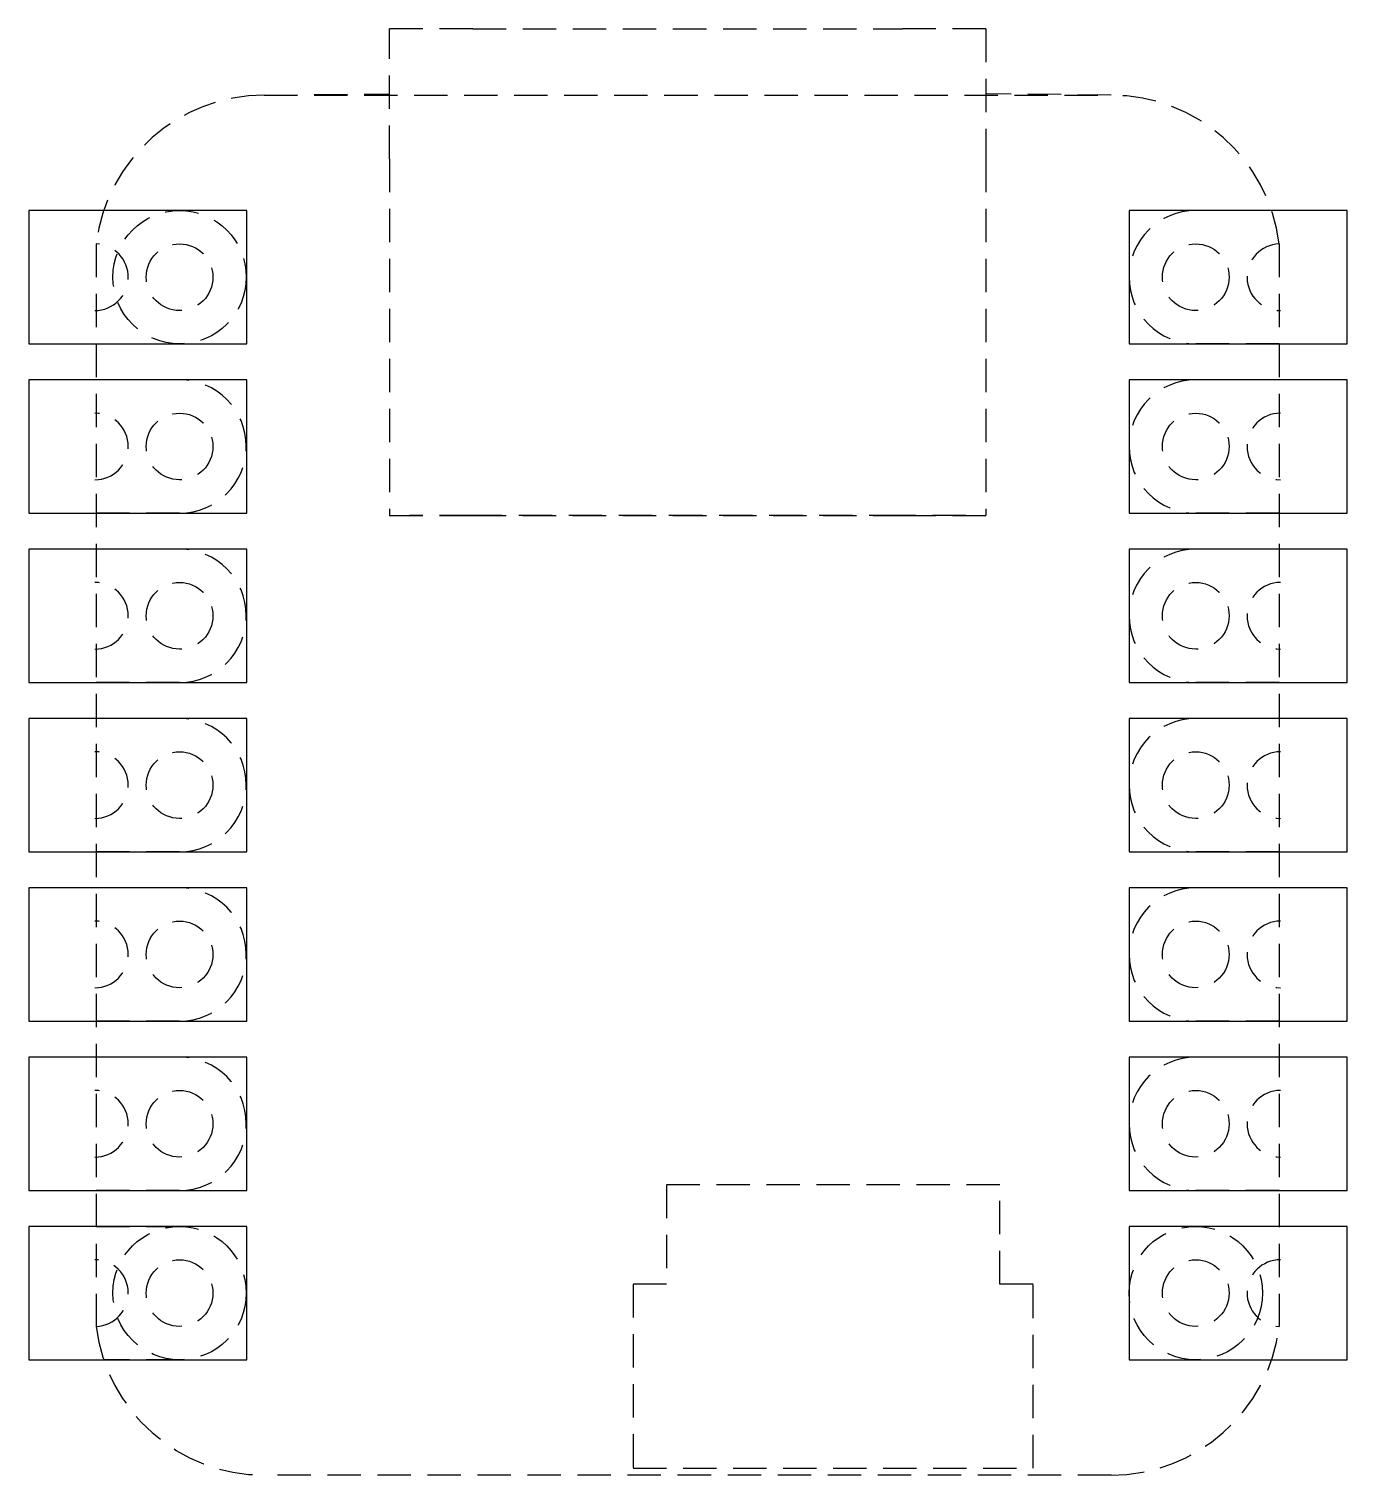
# Model space of a CAD drawing. Header units: millimetres. Extents: x -1 to 18.8, y 0 to 21.7.
import ezdxf

# ---------------------------------------------------------------- set-up
doc = ezdxf.new("R2010")
doc.units = ezdxf.units.MM
doc.linetypes.add('DASHED', pattern=[0.75, 0.5, -0.25])
doc.layers.get('0').update_dxf_attribs({"linetype": 'CONTINUOUS'})

msp = doc.modelspace()

# ---------------------------------------------------------------- linework, layer by layer
at = {"linetype": 'DASHED'}
for p, q in [((4.42, 19.744), (4.42, 21.694)), ((5.67, 21.694), (4.42, 21.694)), ((5.67, 21.694), (12.11, 21.694)), ((13.36, 21.694), (12.11, 21.694)), ((13.36, 21.694), (13.36, 19.744)), ((2.54, 20.701), (4.42, 20.719)), ((2.54, 20.701), (15.24, 20.701)), ((15.24, 20.701), (13.36, 20.719)), ((4.42, 19.744), (4.42, 14.394)), ((13.36, 19.744), (13.36, 14.394)), ((1.27, 18.97), (0.132, 18.97)), ((17.648, 18.97), (16.51, 18.97)), ((0.019, 18.47), (0.019, 2.23)), ((17.761, 18.47), (17.761, 2.23)), ((0.019, 16.97), (1.27, 16.97)), ((17.761, 16.97), (16.51, 16.97)), ((1.27, 16.43), (0.019, 16.43)), ((17.761, 16.43), (16.51, 16.43)), ((1.27, 14.43), (0.019, 14.43)), ((4.42, 14.394), (5.67, 14.394)), ((4.42, 14.394), (4.72, 14.394)), ((5.67, 14.394), (4.72, 14.394)), ((12.11, 14.394), (5.67, 14.394)), ((5.67, 14.394), (12.11, 14.394)), ((12.11, 14.394), (13.36, 14.394)), ((13.06, 14.394), (12.11, 14.394)), ((13.06, 14.394), (13.36, 14.394)), ((17.761, 14.43), (16.51, 14.43)), ((1.27, 13.89), (0.019, 13.89)), ((17.761, 13.89), (16.51, 13.89)), ((1.27, 11.89), (0.019, 11.89)), ((17.761, 11.89), (16.51, 11.89)), ((1.27, 11.35), (0.019, 11.35)), ((17.761, 11.35), (16.51, 11.35)), ((1.27, 9.35), (0.019, 9.35)), ((17.761, 9.35), (16.51, 9.35)), ((1.27, 8.81), (0.019, 8.81)), ((17.761, 8.81), (16.51, 8.81)), ((1.27, 6.81), (0.019, 6.81)), ((17.761, 6.81), (16.51, 6.81)), ((1.27, 6.27), (0.019, 6.27)), ((17.761, 6.27), (16.51, 6.27)), ((13.574, 4.353), (8.574, 4.353)), ((8.574, 4.353), (8.574, 2.864)), ((13.574, 2.864), (13.574, 4.353)), ((1.27, 4.27), (0.019, 4.27)), ((17.761, 4.27), (16.51, 4.27)), ((0.019, 3.73), (1.27, 3.73)), ((17.761, 3.73), (16.51, 3.73)), ((8.574, 2.864), (8.074, 2.864)), ((8.074, 2.864), (8.074, 0.103)), ((14.074, 2.864), (13.574, 2.864)), ((14.074, 0.103), (14.074, 2.864)), ((1.27, 1.73), (0.133, 1.73)), ((16.51, 1.73), (17.647, 1.73)), ((15.24, 0), (2.54, 0)), ((8.074, 0.103), (14.074, 0.103))]:
    msp.add_line(p, q, dxfattribs=at)
for points in [[(-0.99, 16.97), (2.28, 16.97), (2.28, 18.97), (-0.99, 18.97)], [(18.78, 18.97), (15.51, 18.97), (15.51, 16.97), (18.78, 16.97)], [(-0.99, 14.43), (2.28, 14.43), (2.28, 16.43), (-0.99, 16.43)], [(15.51, 14.43), (18.78, 14.43), (18.78, 16.43), (15.51, 16.43)], [(-0.99, 11.89), (2.28, 11.89), (2.28, 13.89), (-0.99, 13.89)], [(15.51, 11.89), (18.78, 11.89), (18.78, 13.89), (15.51, 13.89)], [(-0.99, 9.35), (2.28, 9.35), (2.28, 11.35), (-0.99, 11.35)], [(15.51, 9.35), (18.78, 9.35), (18.78, 11.35), (15.51, 11.35)], [(-0.99, 6.81), (2.28, 6.81), (2.28, 8.81), (-0.99, 8.81)], [(15.51, 6.81), (18.78, 6.81), (18.78, 8.81), (15.51, 8.81)], [(-0.99, 4.27), (2.28, 4.27), (2.28, 6.27), (-0.99, 6.27)], [(15.51, 4.27), (18.78, 4.27), (18.78, 6.27), (15.51, 6.27)], [(-0.99, 1.73), (2.28, 1.73), (2.28, 3.73), (-0.99, 3.73)], [(15.51, 1.73), (18.78, 1.73), (18.78, 3.73), (15.51, 3.73)]]:
    msp.add_lwpolyline(points, close=True)
for centre, radius in [((1.27, 17.97), 1), ((1.27, 17.97), 0.5), ((16.51, 17.97), 0.5), ((1.27, 15.43), 0.5), ((16.51, 15.43), 0.5), ((1.27, 12.89), 0.5), ((16.51, 12.89), 0.5), ((1.27, 10.35), 0.5), ((16.51, 10.35), 0.5), ((1.27, 7.81), 0.5), ((16.51, 7.81), 0.5), ((1.27, 5.27), 0.5), ((16.51, 5.27), 0.5), ((1.27, 2.73), 1), ((16.51, 2.73), 1), ((1.27, 2.73), 0.5), ((16.51, 2.73), 0.5)]:
    msp.add_circle(centre, radius, dxfattribs=at)
for centre, radius, start, end in [((2.54, 18.161), 2.54, 90, 173.0205), ((15.24, 18.161), 2.54, 6.9795, 90), ((16.51, 17.97), 1, 90, 270), ((0, 17.97), 0.5, -90, 87.8426), ((17.78, 17.97), 0.5, 92.1574, 270), ((1.27, 15.43), 1, -89.9996, 90.0004), ((16.51, 15.43), 1, 90, 270), ((0, 15.43), 0.5, -90, 90), ((17.78, 15.43), 0.5, 90, 270), ((1.27, 12.89), 1, -89.9996, 90.0004), ((16.51, 12.89), 1, 90, 270), ((0, 12.89), 0.5, -90, 90), ((17.78, 12.89), 0.5, 90, 270), ((1.27, 10.35), 1, -89.9996, 90.0004), ((16.51, 10.35), 1, 90, 270), ((0, 10.35), 0.5, -90, 90), ((17.78, 10.35), 0.5, 90, 270), ((1.27, 7.81), 1, -89.9996, 90.0004), ((16.51, 7.81), 1, 90, 270), ((0, 7.81), 0.5, -90, 90), ((17.78, 7.81), 0.5, 90, 270), ((1.27, 5.27), 1, -89.9996, 90.0004), ((16.51, 5.27), 1, 90, 270), ((0, 5.27), 0.5, -90, 90), ((17.78, 5.27), 0.5, 90, 270), ((0, 2.73), 0.5, -87.8286, 90), ((17.78, 2.73), 0.5, 90, 267.8286), ((2.54, 2.54), 2.54, 187.0021, 270), ((15.24, 2.54), 2.54, 270, 352.9979)]:
    msp.add_arc(centre, radius, start, end, dxfattribs=at)

doc.saveas('drawing.dxf')
